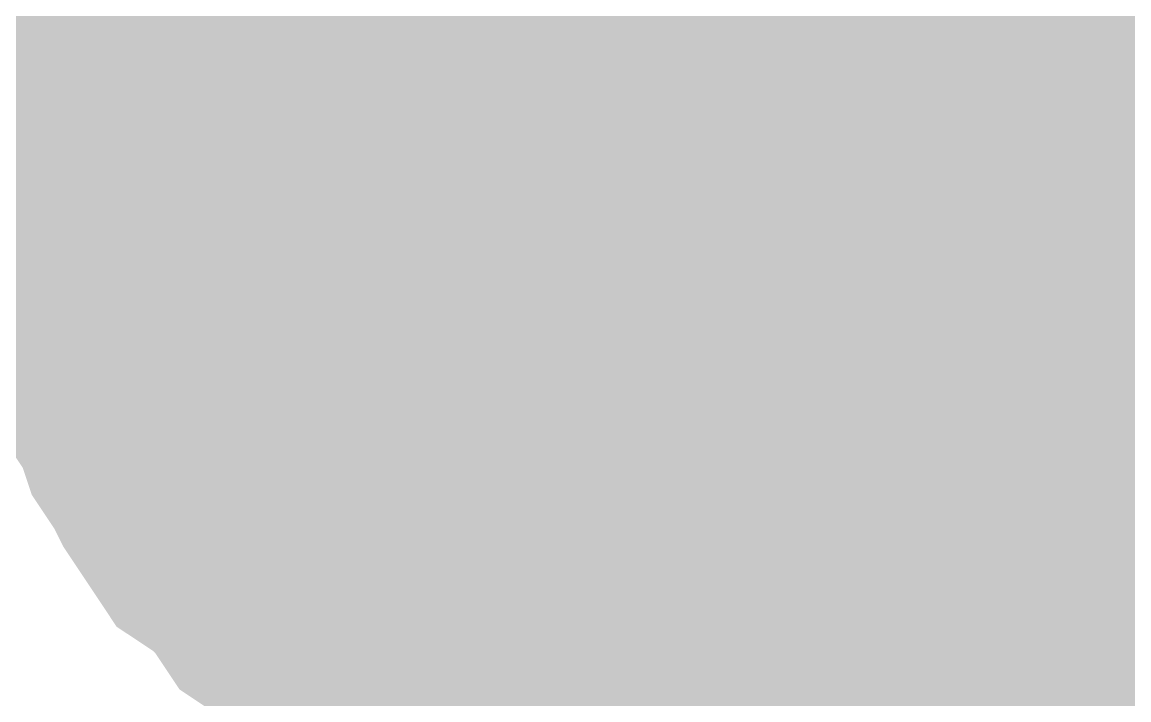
# Model space of a CAD drawing. Header units: inches. Extents: x 0 to 841, y 0 to 594.
# Drawn here: x 279.194 to 280.579, y 274.307 to 275.156 of the extents above; entities that cross this region are included whole.
import ezdxf

# ---------------------------------------------------------------- set-up
doc = ezdxf.new("R2010")
doc.units = ezdxf.units.IN
doc.layers.add('Sheet', color=255, linetype='Continuous')

msp = doc.modelspace()

# ---------------------------------------------------------------- linework, layer by layer
at = {"layer": 'Sheet'}
for points in [[(350.0049, 299.9983, 0.7493, 0.7493, 0), (312.5116, 299.9983, 0.7493, 0.7493, 0), (312.5116, 274.99, 0.7493, 0.7493, 0), (280.0152, 274.99, 0.7493, 0.7493, 0), (262.5093, 274.99, 0.7493, 0.7493, 0), (257.5125, 274.99, 0.7493, 0.7493, 0)], [(279.2516, 274.99, 0.2997, 0.2997, 0), (279.2516, 275.0349, 0.2997, 0.2997, 0), (279.2516, 275.0686, 0.2997, 0.2997, 0), (279.2628, 275.1023, 0.2997, 0.2997, 0), (279.2628, 275.1472, 0.2997, 0.2997, 0), (279.2741, 275.1809, 0.2997, 0.2997, 0), (279.2853, 275.2146, 0.2997, 0.2997, 0), (279.2965, 275.2595, 0.2997, 0.2997, 0), (279.3078, 275.2932, 0.2997, 0.2997, 0), (279.3302, 275.3269, 0.2997, 0.2997, 0)], [(279.2516, 274.99, 0.2997, 0.2997, 0), (279.2516, 275.0349, 0.2997, 0.2997, 0), (279.2516, 275.0686, 0.2997, 0.2997, 0), (279.2628, 275.1023, 0.2997, 0.2997, 0), (279.2628, 275.1472, 0.2997, 0.2997, 0), (279.2741, 275.1809, 0.2997, 0.2997, 0), (279.2853, 275.2146, 0.2997, 0.2997, 0), (279.2965, 275.2595, 0.2997, 0.2997, 0), (279.3078, 275.2932, 0.2997, 0.2997, 0), (279.3302, 275.3269, 0.2997, 0.2997, 0)], [(279.2516, 274.99, 0.2997, 0.2997, 0), (279.2516, 275.0349, 0.2997, 0.2997, 0), (279.2516, 275.0686, 0.2997, 0.2997, 0), (279.2628, 275.1023, 0.2997, 0.2997, 0), (279.2628, 275.1472, 0.2997, 0.2997, 0), (279.2741, 275.1809, 0.2997, 0.2997, 0), (279.2853, 275.2146, 0.2997, 0.2997, 0), (279.2965, 275.2595, 0.2997, 0.2997, 0), (279.3078, 275.2932, 0.2997, 0.2997, 0), (279.3302, 275.3269, 0.2997, 0.2997, 0)], [(280.7001, 275.3269, 0.2997, 0.2997, 0), (280.7226, 275.2932, 0.2997, 0.2997, 0), (280.7338, 275.2595, 0.2997, 0.2997, 0)], [(280.7001, 275.3269, 0.2997, 0.2997, 0), (280.7226, 275.2932, 0.2997, 0.2997, 0), (280.7338, 275.2595, 0.2997, 0.2997, 0)], [(280.7001, 275.3269, 0.2997, 0.2997, 0), (280.7226, 275.2932, 0.2997, 0.2997, 0), (280.7338, 275.2595, 0.2997, 0.2997, 0)], [(279.5099, 274.99, 0.2997, 0.2997, 0), (279.5099, 275.0125, 0.2997, 0.2997, 0), (279.5099, 275.0462, 0.2997, 0.2997, 0), (279.5211, 275.0686, 0.2997, 0.2997, 0), (279.5211, 275.0911, 0.2997, 0.2997, 0), (279.5211, 275.1135, 0.2997, 0.2997, 0), (279.5323, 275.1472, 0.2997, 0.2997, 0), (279.5436, 275.1697, 0.2997, 0.2997, 0), (279.5548, 275.1922, 0.2997, 0.2997, 0), (279.5548, 275.2146, 0.2997, 0.2997, 0), (279.566, 275.2371, 0.2997, 0.2997, 0), (279.5773, 275.2595, 0.2997, 0.2997, 0), (279.5997, 275.282, 0.2997, 0.2997, 0), (279.6109, 275.2932, 0.2997, 0.2997, 0), (279.6222, 275.3157, 0.2997, 0.2997, 0)], [(279.5099, 274.99, 0.2997, 0.2997, 0), (279.5099, 275.0125, 0.2997, 0.2997, 0), (279.5099, 275.0462, 0.2997, 0.2997, 0), (279.5211, 275.0686, 0.2997, 0.2997, 0), (279.5211, 275.0911, 0.2997, 0.2997, 0), (279.5211, 275.1135, 0.2997, 0.2997, 0), (279.5323, 275.1472, 0.2997, 0.2997, 0), (279.5436, 275.1697, 0.2997, 0.2997, 0), (279.5548, 275.1922, 0.2997, 0.2997, 0), (279.5548, 275.2146, 0.2997, 0.2997, 0), (279.566, 275.2371, 0.2997, 0.2997, 0), (279.5773, 275.2595, 0.2997, 0.2997, 0), (279.5997, 275.282, 0.2997, 0.2997, 0), (279.6109, 275.2932, 0.2997, 0.2997, 0), (279.6222, 275.3157, 0.2997, 0.2997, 0)], [(280.4082, 275.3157, 0.2997, 0.2997, 0), (280.4194, 275.2932, 0.2997, 0.2997, 0), (280.4307, 275.282, 0.2997, 0.2997, 0), (280.4531, 275.2595, 0.2997, 0.2997, 0), (280.4643, 275.2371, 0.2997, 0.2997, 0), (280.4756, 275.2146, 0.2997, 0.2997, 0), (280.4756, 275.1922, 0.2997, 0.2997, 0), (280.4868, 275.1697, 0.2997, 0.2997, 0), (280.498, 275.1472, 0.2997, 0.2997, 0), (280.5093, 275.1135, 0.2997, 0.2997, 0), (280.5093, 275.0911, 0.2997, 0.2997, 0), (280.5093, 275.0686, 0.2997, 0.2997, 0), (280.5205, 275.0462, 0.2997, 0.2997, 0), (280.5205, 275.0125, 0.2997, 0.2997, 0), (280.5205, 274.99, 0.2997, 0.2997, 0)], [(280.4082, 275.3157, 0.2997, 0.2997, 0), (280.4194, 275.2932, 0.2997, 0.2997, 0), (280.4307, 275.282, 0.2997, 0.2997, 0), (280.4531, 275.2595, 0.2997, 0.2997, 0), (280.4643, 275.2371, 0.2997, 0.2997, 0), (280.4756, 275.2146, 0.2997, 0.2997, 0), (280.4756, 275.1922, 0.2997, 0.2997, 0), (280.4868, 275.1697, 0.2997, 0.2997, 0), (280.498, 275.1472, 0.2997, 0.2997, 0), (280.5093, 275.1135, 0.2997, 0.2997, 0), (280.5093, 275.0911, 0.2997, 0.2997, 0), (280.5093, 275.0686, 0.2997, 0.2997, 0), (280.5205, 275.0462, 0.2997, 0.2997, 0), (280.5205, 275.0125, 0.2997, 0.2997, 0), (280.5205, 274.99, 0.2997, 0.2997, 0)], [(280.0152, 269.4988, 0.7493, 0.7493, 0), (280.0152, 274.99, 0.7493, 0.7493, 0)], [(279.2516, 274.99, 0.0991, 0.0991, 0), (279.2516, 275.0349, 0.0991, 0.0991, 0), (279.2516, 275.0686, 0.0991, 0.0991, 0), (279.2628, 275.1023, 0.0991, 0.0991, 0), (279.2628, 275.1472, 0.0991, 0.0991, 0), (279.2741, 275.1809, 0.0991, 0.0991, 0), (279.2853, 275.2146, 0.0991, 0.0991, 0)], [(279.2516, 274.99, 0.0991, 0.0991, 0), (279.2516, 275.0349, 0.0991, 0.0991, 0), (279.2516, 275.0686, 0.0991, 0.0991, 0), (279.2628, 275.1023, 0.0991, 0.0991, 0), (279.2628, 275.1472, 0.0991, 0.0991, 0), (279.2741, 275.1809, 0.0991, 0.0991, 0), (279.2853, 275.2146, 0.0991, 0.0991, 0)], [(279.2516, 274.99, 0.0991, 0.0991, 0), (279.2516, 275.0349, 0.0991, 0.0991, 0), (279.2516, 275.0686, 0.0991, 0.0991, 0), (279.2628, 275.1023, 0.0991, 0.0991, 0), (279.2628, 275.1472, 0.0991, 0.0991, 0), (279.2741, 275.1809, 0.0991, 0.0991, 0), (279.2853, 275.2146, 0.0991, 0.0991, 0)], [(279.5099, 274.99, 0.0991, 0.0991, 0), (279.5099, 275.0125, 0.0991, 0.0991, 0), (279.5099, 275.0462, 0.0991, 0.0991, 0), (279.5211, 275.0686, 0.0991, 0.0991, 0), (279.5211, 275.0911, 0.0991, 0.0991, 0), (279.5211, 275.1135, 0.0991, 0.0991, 0), (279.5323, 275.1472, 0.0991, 0.0991, 0), (279.5436, 275.1697, 0.0991, 0.0991, 0), (279.5548, 275.1922, 0.0991, 0.0991, 0), (279.5548, 275.2146, 0.0991, 0.0991, 0)], [(279.5099, 274.99, 0.0991, 0.0991, 0), (279.5099, 275.0125, 0.0991, 0.0991, 0), (279.5099, 275.0462, 0.0991, 0.0991, 0), (279.5211, 275.0686, 0.0991, 0.0991, 0), (279.5211, 275.0911, 0.0991, 0.0991, 0), (279.5211, 275.1135, 0.0991, 0.0991, 0), (279.5323, 275.1472, 0.0991, 0.0991, 0), (279.5436, 275.1697, 0.0991, 0.0991, 0), (279.5548, 275.1922, 0.0991, 0.0991, 0), (279.5548, 275.2146, 0.0991, 0.0991, 0)], [(280.4756, 275.2146, 0.0991, 0.0991, 0), (280.4756, 275.1922, 0.0991, 0.0991, 0), (280.4868, 275.1697, 0.0991, 0.0991, 0), (280.498, 275.1472, 0.0991, 0.0991, 0), (280.5093, 275.1135, 0.0991, 0.0991, 0), (280.5093, 275.0911, 0.0991, 0.0991, 0), (280.5093, 275.0686, 0.0991, 0.0991, 0), (280.5205, 275.0462, 0.0991, 0.0991, 0), (280.5205, 275.0125, 0.0991, 0.0991, 0), (280.5205, 274.99, 0.0991, 0.0991, 0)], [(280.4756, 275.2146, 0.0991, 0.0991, 0), (280.4756, 275.1922, 0.0991, 0.0991, 0), (280.4868, 275.1697, 0.0991, 0.0991, 0), (280.498, 275.1472, 0.0991, 0.0991, 0), (280.5093, 275.1135, 0.0991, 0.0991, 0), (280.5093, 275.0911, 0.0991, 0.0991, 0), (280.5093, 275.0686, 0.0991, 0.0991, 0), (280.5205, 275.0462, 0.0991, 0.0991, 0), (280.5205, 275.0125, 0.0991, 0.0991, 0), (280.5205, 274.99, 0.0991, 0.0991, 0)], [(280.0152, 274.2376, 0.2997, 0.2997, 0), (279.9703, 274.2376, 0.2997, 0.2997, 0), (279.9366, 274.2376, 0.2997, 0.2997, 0), (279.9029, 274.2489, 0.2997, 0.2997, 0), (279.858, 274.2489, 0.2997, 0.2997, 0), (279.8243, 274.2601, 0.2997, 0.2997, 0), (279.7906, 274.2713, 0.2997, 0.2997, 0), (279.7457, 274.2826, 0.2997, 0.2997, 0), (279.712, 274.2938, 0.2997, 0.2997, 0), (279.6783, 274.3162, 0.2997, 0.2997, 0), (279.6446, 274.3275, 0.2997, 0.2997, 0), (279.6222, 274.3499, 0.2997, 0.2997, 0), (279.5885, 274.3612, 0.2997, 0.2997, 0), (279.5548, 274.3836, 0.2997, 0.2997, 0), (279.5323, 274.4061, 0.2997, 0.2997, 0), (279.4987, 274.4285, 0.2997, 0.2997, 0), (279.4762, 274.4622, 0.2997, 0.2997, 0), (279.4537, 274.4847, 0.2997, 0.2997, 0), (279.42, 274.5071, 0.2997, 0.2997, 0), (279.3976, 274.5408, 0.2997, 0.2997, 0), (279.3751, 274.5745, 0.2997, 0.2997, 0), (279.3639, 274.597, 0.2997, 0.2997, 0), (279.3414, 274.6307, 0.2997, 0.2997, 0), (279.3302, 274.6644, 0.2997, 0.2997, 0), (279.3078, 274.698, 0.2997, 0.2997, 0), (279.2965, 274.7317, 0.2997, 0.2997, 0), (279.2853, 274.7654, 0.2997, 0.2997, 0), (279.2741, 274.7991, 0.2997, 0.2997, 0), (279.2628, 274.8328, 0.2997, 0.2997, 0), (279.2628, 274.8777, 0.2997, 0.2997, 0), (279.2516, 274.9114, 0.2997, 0.2997, 0), (279.2516, 274.9563, 0.2997, 0.2997, 0), (279.2516, 274.99, 0.2997, 0.2997, 0)], [(279.2516, 274.99, 0.2997, 0.2997, 0), (279.2516, 274.99, 0.2997, 0.2997, 0)], [(280.0152, 274.2376, 0.2997, 0.2997, 0), (279.9703, 274.2376, 0.2997, 0.2997, 0), (279.9366, 274.2376, 0.2997, 0.2997, 0), (279.9029, 274.2489, 0.2997, 0.2997, 0), (279.858, 274.2489, 0.2997, 0.2997, 0), (279.8243, 274.2601, 0.2997, 0.2997, 0), (279.7906, 274.2713, 0.2997, 0.2997, 0), (279.7457, 274.2826, 0.2997, 0.2997, 0), (279.712, 274.2938, 0.2997, 0.2997, 0), (279.6783, 274.3162, 0.2997, 0.2997, 0), (279.6446, 274.3275, 0.2997, 0.2997, 0), (279.6222, 274.3499, 0.2997, 0.2997, 0), (279.5885, 274.3612, 0.2997, 0.2997, 0), (279.5548, 274.3836, 0.2997, 0.2997, 0), (279.5323, 274.4061, 0.2997, 0.2997, 0), (279.4987, 274.4285, 0.2997, 0.2997, 0), (279.4762, 274.4622, 0.2997, 0.2997, 0), (279.4537, 274.4847, 0.2997, 0.2997, 0), (279.42, 274.5071, 0.2997, 0.2997, 0), (279.3976, 274.5408, 0.2997, 0.2997, 0), (279.3751, 274.5745, 0.2997, 0.2997, 0), (279.3639, 274.597, 0.2997, 0.2997, 0), (279.3414, 274.6307, 0.2997, 0.2997, 0), (279.3302, 274.6644, 0.2997, 0.2997, 0), (279.3078, 274.698, 0.2997, 0.2997, 0), (279.2965, 274.7317, 0.2997, 0.2997, 0), (279.2853, 274.7654, 0.2997, 0.2997, 0), (279.2741, 274.7991, 0.2997, 0.2997, 0), (279.2628, 274.8328, 0.2997, 0.2997, 0), (279.2628, 274.8777, 0.2997, 0.2997, 0), (279.2516, 274.9114, 0.2997, 0.2997, 0), (279.2516, 274.9563, 0.2997, 0.2997, 0), (279.2516, 274.99, 0.2997, 0.2997, 0)], [(279.2516, 274.99, 0.2997, 0.2997, 0), (279.2516, 274.99, 0.2997, 0.2997, 0)], [(280.0152, 274.2376, 0.2997, 0.2997, 0), (279.9703, 274.2376, 0.2997, 0.2997, 0), (279.9366, 274.2376, 0.2997, 0.2997, 0), (279.9029, 274.2489, 0.2997, 0.2997, 0), (279.858, 274.2489, 0.2997, 0.2997, 0), (279.8243, 274.2601, 0.2997, 0.2997, 0), (279.7906, 274.2713, 0.2997, 0.2997, 0), (279.7457, 274.2826, 0.2997, 0.2997, 0), (279.712, 274.2938, 0.2997, 0.2997, 0), (279.6783, 274.3162, 0.2997, 0.2997, 0), (279.6446, 274.3275, 0.2997, 0.2997, 0), (279.6222, 274.3499, 0.2997, 0.2997, 0), (279.5885, 274.3612, 0.2997, 0.2997, 0), (279.5548, 274.3836, 0.2997, 0.2997, 0), (279.5323, 274.4061, 0.2997, 0.2997, 0), (279.4987, 274.4285, 0.2997, 0.2997, 0), (279.4762, 274.4622, 0.2997, 0.2997, 0), (279.4537, 274.4847, 0.2997, 0.2997, 0), (279.42, 274.5071, 0.2997, 0.2997, 0), (279.3976, 274.5408, 0.2997, 0.2997, 0), (279.3751, 274.5745, 0.2997, 0.2997, 0), (279.3639, 274.597, 0.2997, 0.2997, 0), (279.3414, 274.6307, 0.2997, 0.2997, 0), (279.3302, 274.6644, 0.2997, 0.2997, 0), (279.3078, 274.698, 0.2997, 0.2997, 0), (279.2965, 274.7317, 0.2997, 0.2997, 0), (279.2853, 274.7654, 0.2997, 0.2997, 0), (279.2741, 274.7991, 0.2997, 0.2997, 0), (279.2628, 274.8328, 0.2997, 0.2997, 0), (279.2628, 274.8777, 0.2997, 0.2997, 0), (279.2516, 274.9114, 0.2997, 0.2997, 0), (279.2516, 274.9563, 0.2997, 0.2997, 0), (279.2516, 274.99, 0.2997, 0.2997, 0)], [(279.2516, 274.99, 0.2997, 0.2997, 0), (279.2516, 274.99, 0.2997, 0.2997, 0)], [(280.0152, 274.4847, 0.2997, 0.2997, 0), (279.9927, 274.4847, 0.2997, 0.2997, 0), (279.959, 274.4847, 0.2997, 0.2997, 0), (279.9366, 274.4959, 0.2997, 0.2997, 0), (279.9141, 274.4959, 0.2997, 0.2997, 0), (279.8917, 274.4959, 0.2997, 0.2997, 0), (279.8692, 274.5071, 0.2997, 0.2997, 0), (279.8355, 274.5184, 0.2997, 0.2997, 0), (279.8131, 274.5296, 0.2997, 0.2997, 0), (279.7906, 274.5296, 0.2997, 0.2997, 0), (279.7681, 274.5408, 0.2997, 0.2997, 0), (279.7569, 274.5521, 0.2997, 0.2997, 0), (279.7345, 274.5745, 0.2997, 0.2997, 0), (279.712, 274.5858, 0.2997, 0.2997, 0), (279.6895, 274.597, 0.2997, 0.2997, 0), (279.6783, 274.6194, 0.2997, 0.2997, 0), (279.6559, 274.6307, 0.2997, 0.2997, 0), (279.6446, 274.6531, 0.2997, 0.2997, 0), (279.6222, 274.6644, 0.2997, 0.2997, 0), (279.6109, 274.6868, 0.2997, 0.2997, 0), (279.5997, 274.7093, 0.2997, 0.2997, 0), (279.5773, 274.7317, 0.2997, 0.2997, 0), (279.566, 274.743, 0.2997, 0.2997, 0), (279.5548, 274.7654, 0.2997, 0.2997, 0), (279.5548, 274.7879, 0.2997, 0.2997, 0), (279.5436, 274.8103, 0.2997, 0.2997, 0), (279.5323, 274.844, 0.2997, 0.2997, 0), (279.5211, 274.8665, 0.2997, 0.2997, 0), (279.5211, 274.889, 0.2997, 0.2997, 0), (279.5211, 274.9114, 0.2997, 0.2997, 0), (279.5099, 274.9339, 0.2997, 0.2997, 0), (279.5099, 274.9676, 0.2997, 0.2997, 0), (279.5099, 274.99, 0.2997, 0.2997, 0)], [(279.5099, 274.99, 0.2997, 0.2997, 0), (279.5099, 274.99, 0.2997, 0.2997, 0)], [(280.0152, 274.4847, 0.2997, 0.2997, 0), (279.9927, 274.4847, 0.2997, 0.2997, 0), (279.959, 274.4847, 0.2997, 0.2997, 0), (279.9366, 274.4959, 0.2997, 0.2997, 0), (279.9141, 274.4959, 0.2997, 0.2997, 0), (279.8917, 274.4959, 0.2997, 0.2997, 0), (279.8692, 274.5071, 0.2997, 0.2997, 0), (279.8355, 274.5184, 0.2997, 0.2997, 0), (279.8131, 274.5296, 0.2997, 0.2997, 0), (279.7906, 274.5296, 0.2997, 0.2997, 0), (279.7681, 274.5408, 0.2997, 0.2997, 0), (279.7569, 274.5521, 0.2997, 0.2997, 0), (279.7345, 274.5745, 0.2997, 0.2997, 0), (279.712, 274.5858, 0.2997, 0.2997, 0), (279.6895, 274.597, 0.2997, 0.2997, 0), (279.6783, 274.6194, 0.2997, 0.2997, 0), (279.6559, 274.6307, 0.2997, 0.2997, 0), (279.6446, 274.6531, 0.2997, 0.2997, 0), (279.6222, 274.6644, 0.2997, 0.2997, 0), (279.6109, 274.6868, 0.2997, 0.2997, 0), (279.5997, 274.7093, 0.2997, 0.2997, 0), (279.5773, 274.7317, 0.2997, 0.2997, 0), (279.566, 274.743, 0.2997, 0.2997, 0), (279.5548, 274.7654, 0.2997, 0.2997, 0), (279.5548, 274.7879, 0.2997, 0.2997, 0), (279.5436, 274.8103, 0.2997, 0.2997, 0), (279.5323, 274.844, 0.2997, 0.2997, 0), (279.5211, 274.8665, 0.2997, 0.2997, 0), (279.5211, 274.889, 0.2997, 0.2997, 0), (279.5211, 274.9114, 0.2997, 0.2997, 0), (279.5099, 274.9339, 0.2997, 0.2997, 0), (279.5099, 274.9676, 0.2997, 0.2997, 0), (279.5099, 274.99, 0.2997, 0.2997, 0)], [(279.5099, 274.99, 0.2997, 0.2997, 0), (279.5099, 274.99, 0.2997, 0.2997, 0)], [(280.0152, 269.9929, 0.2997, 0.2997, 0), (280.0152, 274.99, 0.2997, 0.2997, 0)], [(280.5205, 274.99, 0.2997, 0.2997, 0), (280.5205, 274.9676, 0.2997, 0.2997, 0), (280.5205, 274.9339, 0.2997, 0.2997, 0), (280.5093, 274.9114, 0.2997, 0.2997, 0), (280.5093, 274.889, 0.2997, 0.2997, 0), (280.5093, 274.8665, 0.2997, 0.2997, 0), (280.498, 274.844, 0.2997, 0.2997, 0), (280.4868, 274.8103, 0.2997, 0.2997, 0), (280.4756, 274.7879, 0.2997, 0.2997, 0), (280.4756, 274.7654, 0.2997, 0.2997, 0), (280.4643, 274.743, 0.2997, 0.2997, 0), (280.4531, 274.7317, 0.2997, 0.2997, 0), (280.4307, 274.7093, 0.2997, 0.2997, 0), (280.4194, 274.6868, 0.2997, 0.2997, 0), (280.4082, 274.6644, 0.2997, 0.2997, 0), (280.3857, 274.6531, 0.2997, 0.2997, 0), (280.3745, 274.6307, 0.2997, 0.2997, 0), (280.352, 274.6194, 0.2997, 0.2997, 0), (280.3408, 274.597, 0.2997, 0.2997, 0), (280.3184, 274.5858, 0.2997, 0.2997, 0), (280.2959, 274.5745, 0.2997, 0.2997, 0), (280.2734, 274.5521, 0.2997, 0.2997, 0), (280.2622, 274.5408, 0.2997, 0.2997, 0), (280.2398, 274.5296, 0.2997, 0.2997, 0), (280.2173, 274.5296, 0.2997, 0.2997, 0), (280.1948, 274.5184, 0.2997, 0.2997, 0), (280.1612, 274.5071, 0.2997, 0.2997, 0), (280.1387, 274.4959, 0.2997, 0.2997, 0), (280.1162, 274.4959, 0.2997, 0.2997, 0), (280.0938, 274.4959, 0.2997, 0.2997, 0), (280.0713, 274.4847, 0.2997, 0.2997, 0), (280.0376, 274.4847, 0.2997, 0.2997, 0), (280.0152, 274.4847, 0.2997, 0.2997, 0)], [(280.5205, 274.99, 0.2997, 0.2997, 0), (280.5205, 274.9676, 0.2997, 0.2997, 0), (280.5205, 274.9339, 0.2997, 0.2997, 0), (280.5093, 274.9114, 0.2997, 0.2997, 0), (280.5093, 274.889, 0.2997, 0.2997, 0), (280.5093, 274.8665, 0.2997, 0.2997, 0), (280.498, 274.844, 0.2997, 0.2997, 0), (280.4868, 274.8103, 0.2997, 0.2997, 0), (280.4756, 274.7879, 0.2997, 0.2997, 0), (280.4756, 274.7654, 0.2997, 0.2997, 0), (280.4643, 274.743, 0.2997, 0.2997, 0), (280.4531, 274.7317, 0.2997, 0.2997, 0), (280.4307, 274.7093, 0.2997, 0.2997, 0), (280.4194, 274.6868, 0.2997, 0.2997, 0), (280.4082, 274.6644, 0.2997, 0.2997, 0), (280.3857, 274.6531, 0.2997, 0.2997, 0), (280.3745, 274.6307, 0.2997, 0.2997, 0), (280.352, 274.6194, 0.2997, 0.2997, 0), (280.3408, 274.597, 0.2997, 0.2997, 0), (280.3184, 274.5858, 0.2997, 0.2997, 0), (280.2959, 274.5745, 0.2997, 0.2997, 0), (280.2734, 274.5521, 0.2997, 0.2997, 0), (280.2622, 274.5408, 0.2997, 0.2997, 0), (280.2398, 274.5296, 0.2997, 0.2997, 0), (280.2173, 274.5296, 0.2997, 0.2997, 0), (280.1948, 274.5184, 0.2997, 0.2997, 0), (280.1612, 274.5071, 0.2997, 0.2997, 0), (280.1387, 274.4959, 0.2997, 0.2997, 0), (280.1162, 274.4959, 0.2997, 0.2997, 0), (280.0938, 274.4959, 0.2997, 0.2997, 0), (280.0713, 274.4847, 0.2997, 0.2997, 0), (280.0376, 274.4847, 0.2997, 0.2997, 0), (280.0152, 274.4847, 0.2997, 0.2997, 0)], [(280.5205, 274.99, 0.2997, 0.2997, 0), (280.5205, 274.99, 0.2997, 0.2997, 0), (280.5205, 274.99, 0.2997, 0.2997, 0), (280.5205, 274.99, 0.2997, 0.2997, 0), (280.5205, 274.99, 0.2997, 0.2997, 0), (280.5205, 274.99, 0.2997, 0.2997, 0), (280.5205, 274.99, 0.2997, 0.2997, 0), (280.5205, 274.99, 0.2997, 0.2997, 0), (280.5205, 274.99, 0.2997, 0.2997, 0), (280.5205, 274.99, 0.2997, 0.2997, 0), (280.5205, 274.99, 0.2997, 0.2997, 0), (280.5205, 274.99, 0.2997, 0.2997, 0), (280.5205, 274.99, 0.2997, 0.2997, 0), (280.5205, 274.99, 0.2997, 0.2997, 0), (280.5205, 274.99, 0.2997, 0.2997, 0), (280.5205, 274.99, 0.2997, 0.2997, 0), (280.5205, 274.99, 0.2997, 0.2997, 0), (280.5205, 274.99, 0.2997, 0.2997, 0), (280.5205, 274.99, 0.2997, 0.2997, 0), (280.5205, 274.99, 0.2997, 0.2997, 0), (280.5205, 274.99, 0.2997, 0.2997, 0), (280.5205, 274.99, 0.2997, 0.2997, 0), (280.5205, 274.99, 0.2997, 0.2997, 0), (280.5205, 274.99, 0.2997, 0.2997, 0), (280.5205, 274.99, 0.2997, 0.2997, 0), (280.5205, 274.99, 0.2997, 0.2997, 0), (280.5205, 274.99, 0.2997, 0.2997, 0), (280.5205, 274.99, 0.2997, 0.2997, 0), (280.5205, 274.99, 0.2997, 0.2997, 0), (280.5205, 274.99, 0.2997, 0.2997, 0), (280.5205, 274.99, 0.2997, 0.2997, 0), (280.5205, 274.99, 0.2997, 0.2997, 0), (280.5205, 274.99, 0.2997, 0.2997, 0)], [(280.5205, 274.99, 0.2997, 0.2997, 0), (280.5205, 274.99, 0.2997, 0.2997, 0)], [(280.5205, 274.99, 0.2997, 0.2997, 0), (280.5205, 274.99, 0.2997, 0.2997, 0), (280.5205, 274.99, 0.2997, 0.2997, 0), (280.5205, 274.99, 0.2997, 0.2997, 0), (280.5205, 274.99, 0.2997, 0.2997, 0), (280.5205, 274.99, 0.2997, 0.2997, 0), (280.5205, 274.99, 0.2997, 0.2997, 0), (280.5205, 274.99, 0.2997, 0.2997, 0), (280.5205, 274.99, 0.2997, 0.2997, 0), (280.5205, 274.99, 0.2997, 0.2997, 0), (280.5205, 274.99, 0.2997, 0.2997, 0), (280.5205, 274.99, 0.2997, 0.2997, 0), (280.5205, 274.99, 0.2997, 0.2997, 0), (280.5205, 274.99, 0.2997, 0.2997, 0), (280.5205, 274.99, 0.2997, 0.2997, 0), (280.5205, 274.99, 0.2997, 0.2997, 0), (280.5205, 274.99, 0.2997, 0.2997, 0), (280.5205, 274.99, 0.2997, 0.2997, 0), (280.5205, 274.99, 0.2997, 0.2997, 0), (280.5205, 274.99, 0.2997, 0.2997, 0), (280.5205, 274.99, 0.2997, 0.2997, 0), (280.5205, 274.99, 0.2997, 0.2997, 0), (280.5205, 274.99, 0.2997, 0.2997, 0), (280.5205, 274.99, 0.2997, 0.2997, 0), (280.5205, 274.99, 0.2997, 0.2997, 0), (280.5205, 274.99, 0.2997, 0.2997, 0), (280.5205, 274.99, 0.2997, 0.2997, 0), (280.5205, 274.99, 0.2997, 0.2997, 0), (280.5205, 274.99, 0.2997, 0.2997, 0), (280.5205, 274.99, 0.2997, 0.2997, 0), (280.5205, 274.99, 0.2997, 0.2997, 0), (280.5205, 274.99, 0.2997, 0.2997, 0), (280.5205, 274.99, 0.2997, 0.2997, 0)], [(280.5205, 274.99, 0.2997, 0.2997, 0), (280.5205, 274.99, 0.2997, 0.2997, 0)], [(279.858, 274.2489, 0.0991, 0.0991, 0), (279.8243, 274.2601, 0.0991, 0.0991, 0), (279.7906, 274.2713, 0.0991, 0.0991, 0), (279.7457, 274.2826, 0.0991, 0.0991, 0), (279.712, 274.2938, 0.0991, 0.0991, 0), (279.6783, 274.3162, 0.0991, 0.0991, 0), (279.6446, 274.3275, 0.0991, 0.0991, 0), (279.6222, 274.3499, 0.0991, 0.0991, 0), (279.5885, 274.3612, 0.0991, 0.0991, 0), (279.5548, 274.3836, 0.0991, 0.0991, 0), (279.5323, 274.4061, 0.0991, 0.0991, 0), (279.4987, 274.4285, 0.0991, 0.0991, 0), (279.4762, 274.4622, 0.0991, 0.0991, 0), (279.4537, 274.4847, 0.0991, 0.0991, 0), (279.42, 274.5071, 0.0991, 0.0991, 0), (279.3976, 274.5408, 0.0991, 0.0991, 0), (279.3751, 274.5745, 0.0991, 0.0991, 0), (279.3639, 274.597, 0.0991, 0.0991, 0), (279.3414, 274.6307, 0.0991, 0.0991, 0), (279.3302, 274.6644, 0.0991, 0.0991, 0), (279.3078, 274.698, 0.0991, 0.0991, 0), (279.2965, 274.7317, 0.0991, 0.0991, 0), (279.2853, 274.7654, 0.0991, 0.0991, 0), (279.2741, 274.7991, 0.0991, 0.0991, 0), (279.2628, 274.8328, 0.0991, 0.0991, 0), (279.2628, 274.8777, 0.0991, 0.0991, 0), (279.2516, 274.9114, 0.0991, 0.0991, 0), (279.2516, 274.9563, 0.0991, 0.0991, 0), (279.2516, 274.99, 0.0991, 0.0991, 0)], [(279.2516, 274.99, 0.0991, 0.0991, 0), (279.2516, 274.99, 0.0991, 0.0991, 0)], [(279.858, 274.2489, 0.0991, 0.0991, 0), (279.8243, 274.2601, 0.0991, 0.0991, 0), (279.7906, 274.2713, 0.0991, 0.0991, 0), (279.7457, 274.2826, 0.0991, 0.0991, 0), (279.712, 274.2938, 0.0991, 0.0991, 0), (279.6783, 274.3162, 0.0991, 0.0991, 0), (279.6446, 274.3275, 0.0991, 0.0991, 0), (279.6222, 274.3499, 0.0991, 0.0991, 0), (279.5885, 274.3612, 0.0991, 0.0991, 0), (279.5548, 274.3836, 0.0991, 0.0991, 0), (279.5323, 274.4061, 0.0991, 0.0991, 0), (279.4987, 274.4285, 0.0991, 0.0991, 0), (279.4762, 274.4622, 0.0991, 0.0991, 0), (279.4537, 274.4847, 0.0991, 0.0991, 0), (279.42, 274.5071, 0.0991, 0.0991, 0), (279.3976, 274.5408, 0.0991, 0.0991, 0), (279.3751, 274.5745, 0.0991, 0.0991, 0), (279.3639, 274.597, 0.0991, 0.0991, 0), (279.3414, 274.6307, 0.0991, 0.0991, 0), (279.3302, 274.6644, 0.0991, 0.0991, 0), (279.3078, 274.698, 0.0991, 0.0991, 0), (279.2965, 274.7317, 0.0991, 0.0991, 0), (279.2853, 274.7654, 0.0991, 0.0991, 0), (279.2741, 274.7991, 0.0991, 0.0991, 0), (279.2628, 274.8328, 0.0991, 0.0991, 0), (279.2628, 274.8777, 0.0991, 0.0991, 0), (279.2516, 274.9114, 0.0991, 0.0991, 0), (279.2516, 274.9563, 0.0991, 0.0991, 0), (279.2516, 274.99, 0.0991, 0.0991, 0)], [(279.2516, 274.99, 0.0991, 0.0991, 0), (279.2516, 274.99, 0.0991, 0.0991, 0)], [(279.858, 274.2489, 0.0991, 0.0991, 0), (279.8243, 274.2601, 0.0991, 0.0991, 0), (279.7906, 274.2713, 0.0991, 0.0991, 0), (279.7457, 274.2826, 0.0991, 0.0991, 0), (279.712, 274.2938, 0.0991, 0.0991, 0), (279.6783, 274.3162, 0.0991, 0.0991, 0), (279.6446, 274.3275, 0.0991, 0.0991, 0), (279.6222, 274.3499, 0.0991, 0.0991, 0), (279.5885, 274.3612, 0.0991, 0.0991, 0), (279.5548, 274.3836, 0.0991, 0.0991, 0), (279.5323, 274.4061, 0.0991, 0.0991, 0), (279.4987, 274.4285, 0.0991, 0.0991, 0), (279.4762, 274.4622, 0.0991, 0.0991, 0), (279.4537, 274.4847, 0.0991, 0.0991, 0), (279.42, 274.5071, 0.0991, 0.0991, 0), (279.3976, 274.5408, 0.0991, 0.0991, 0), (279.3751, 274.5745, 0.0991, 0.0991, 0), (279.3639, 274.597, 0.0991, 0.0991, 0), (279.3414, 274.6307, 0.0991, 0.0991, 0), (279.3302, 274.6644, 0.0991, 0.0991, 0), (279.3078, 274.698, 0.0991, 0.0991, 0), (279.2965, 274.7317, 0.0991, 0.0991, 0), (279.2853, 274.7654, 0.0991, 0.0991, 0), (279.2741, 274.7991, 0.0991, 0.0991, 0), (279.2628, 274.8328, 0.0991, 0.0991, 0), (279.2628, 274.8777, 0.0991, 0.0991, 0), (279.2516, 274.9114, 0.0991, 0.0991, 0), (279.2516, 274.9563, 0.0991, 0.0991, 0), (279.2516, 274.99, 0.0991, 0.0991, 0)], [(279.2516, 274.99, 0.0991, 0.0991, 0), (279.2516, 274.99, 0.0991, 0.0991, 0)], [(280.0152, 274.4847, 0.0991, 0.0991, 0), (279.9927, 274.4847, 0.0991, 0.0991, 0), (279.959, 274.4847, 0.0991, 0.0991, 0), (279.9366, 274.4959, 0.0991, 0.0991, 0), (279.9141, 274.4959, 0.0991, 0.0991, 0), (279.8917, 274.4959, 0.0991, 0.0991, 0), (279.8692, 274.5071, 0.0991, 0.0991, 0), (279.8355, 274.5184, 0.0991, 0.0991, 0), (279.8131, 274.5296, 0.0991, 0.0991, 0), (279.7906, 274.5296, 0.0991, 0.0991, 0), (279.7681, 274.5408, 0.0991, 0.0991, 0), (279.7569, 274.5521, 0.0991, 0.0991, 0), (279.7345, 274.5745, 0.0991, 0.0991, 0), (279.712, 274.5858, 0.0991, 0.0991, 0), (279.6895, 274.597, 0.0991, 0.0991, 0), (279.6783, 274.6194, 0.0991, 0.0991, 0), (279.6559, 274.6307, 0.0991, 0.0991, 0), (279.6446, 274.6531, 0.0991, 0.0991, 0), (279.6222, 274.6644, 0.0991, 0.0991, 0), (279.6109, 274.6868, 0.0991, 0.0991, 0), (279.5997, 274.7093, 0.0991, 0.0991, 0), (279.5773, 274.7317, 0.0991, 0.0991, 0), (279.566, 274.743, 0.0991, 0.0991, 0), (279.5548, 274.7654, 0.0991, 0.0991, 0), (279.5548, 274.7879, 0.0991, 0.0991, 0), (279.5436, 274.8103, 0.0991, 0.0991, 0), (279.5323, 274.844, 0.0991, 0.0991, 0), (279.5211, 274.8665, 0.0991, 0.0991, 0), (279.5211, 274.889, 0.0991, 0.0991, 0), (279.5211, 274.9114, 0.0991, 0.0991, 0), (279.5099, 274.9339, 0.0991, 0.0991, 0), (279.5099, 274.9676, 0.0991, 0.0991, 0), (279.5099, 274.99, 0.0991, 0.0991, 0)], [(279.5099, 274.99, 0.0991, 0.0991, 0), (279.5099, 274.99, 0.0991, 0.0991, 0)], [(280.0152, 274.4847, 0.0991, 0.0991, 0), (279.9927, 274.4847, 0.0991, 0.0991, 0), (279.959, 274.4847, 0.0991, 0.0991, 0), (279.9366, 274.4959, 0.0991, 0.0991, 0), (279.9141, 274.4959, 0.0991, 0.0991, 0), (279.8917, 274.4959, 0.0991, 0.0991, 0), (279.8692, 274.5071, 0.0991, 0.0991, 0), (279.8355, 274.5184, 0.0991, 0.0991, 0), (279.8131, 274.5296, 0.0991, 0.0991, 0), (279.7906, 274.5296, 0.0991, 0.0991, 0), (279.7681, 274.5408, 0.0991, 0.0991, 0), (279.7569, 274.5521, 0.0991, 0.0991, 0), (279.7345, 274.5745, 0.0991, 0.0991, 0), (279.712, 274.5858, 0.0991, 0.0991, 0), (279.6895, 274.597, 0.0991, 0.0991, 0), (279.6783, 274.6194, 0.0991, 0.0991, 0), (279.6559, 274.6307, 0.0991, 0.0991, 0), (279.6446, 274.6531, 0.0991, 0.0991, 0), (279.6222, 274.6644, 0.0991, 0.0991, 0), (279.6109, 274.6868, 0.0991, 0.0991, 0), (279.5997, 274.7093, 0.0991, 0.0991, 0), (279.5773, 274.7317, 0.0991, 0.0991, 0), (279.566, 274.743, 0.0991, 0.0991, 0), (279.5548, 274.7654, 0.0991, 0.0991, 0), (279.5548, 274.7879, 0.0991, 0.0991, 0), (279.5436, 274.8103, 0.0991, 0.0991, 0), (279.5323, 274.844, 0.0991, 0.0991, 0), (279.5211, 274.8665, 0.0991, 0.0991, 0), (279.5211, 274.889, 0.0991, 0.0991, 0), (279.5211, 274.9114, 0.0991, 0.0991, 0), (279.5099, 274.9339, 0.0991, 0.0991, 0), (279.5099, 274.9676, 0.0991, 0.0991, 0), (279.5099, 274.99, 0.0991, 0.0991, 0)], [(279.5099, 274.99, 0.0991, 0.0991, 0), (279.5099, 274.99, 0.0991, 0.0991, 0)], [(280.5205, 274.99, 0.0991, 0.0991, 0), (280.5205, 274.9676, 0.0991, 0.0991, 0), (280.5205, 274.9339, 0.0991, 0.0991, 0), (280.5093, 274.9114, 0.0991, 0.0991, 0), (280.5093, 274.889, 0.0991, 0.0991, 0), (280.5093, 274.8665, 0.0991, 0.0991, 0), (280.498, 274.844, 0.0991, 0.0991, 0), (280.4868, 274.8103, 0.0991, 0.0991, 0), (280.4756, 274.7879, 0.0991, 0.0991, 0), (280.4756, 274.7654, 0.0991, 0.0991, 0), (280.4643, 274.743, 0.0991, 0.0991, 0), (280.4531, 274.7317, 0.0991, 0.0991, 0), (280.4307, 274.7093, 0.0991, 0.0991, 0), (280.4194, 274.6868, 0.0991, 0.0991, 0), (280.4082, 274.6644, 0.0991, 0.0991, 0), (280.3857, 274.6531, 0.0991, 0.0991, 0), (280.3745, 274.6307, 0.0991, 0.0991, 0), (280.352, 274.6194, 0.0991, 0.0991, 0), (280.3408, 274.597, 0.0991, 0.0991, 0), (280.3184, 274.5858, 0.0991, 0.0991, 0), (280.2959, 274.5745, 0.0991, 0.0991, 0), (280.2734, 274.5521, 0.0991, 0.0991, 0), (280.2622, 274.5408, 0.0991, 0.0991, 0), (280.2398, 274.5296, 0.0991, 0.0991, 0), (280.2173, 274.5296, 0.0991, 0.0991, 0), (280.1948, 274.5184, 0.0991, 0.0991, 0), (280.1612, 274.5071, 0.0991, 0.0991, 0), (280.1387, 274.4959, 0.0991, 0.0991, 0), (280.1162, 274.4959, 0.0991, 0.0991, 0), (280.0938, 274.4959, 0.0991, 0.0991, 0), (280.0713, 274.4847, 0.0991, 0.0991, 0), (280.0376, 274.4847, 0.0991, 0.0991, 0), (280.0152, 274.4847, 0.0991, 0.0991, 0)], [(280.5205, 274.99, 0.0991, 0.0991, 0), (280.5205, 274.9676, 0.0991, 0.0991, 0), (280.5205, 274.9339, 0.0991, 0.0991, 0), (280.5093, 274.9114, 0.0991, 0.0991, 0), (280.5093, 274.889, 0.0991, 0.0991, 0), (280.5093, 274.8665, 0.0991, 0.0991, 0), (280.498, 274.844, 0.0991, 0.0991, 0), (280.4868, 274.8103, 0.0991, 0.0991, 0), (280.4756, 274.7879, 0.0991, 0.0991, 0), (280.4756, 274.7654, 0.0991, 0.0991, 0), (280.4643, 274.743, 0.0991, 0.0991, 0), (280.4531, 274.7317, 0.0991, 0.0991, 0), (280.4307, 274.7093, 0.0991, 0.0991, 0), (280.4194, 274.6868, 0.0991, 0.0991, 0), (280.4082, 274.6644, 0.0991, 0.0991, 0), (280.3857, 274.6531, 0.0991, 0.0991, 0), (280.3745, 274.6307, 0.0991, 0.0991, 0), (280.352, 274.6194, 0.0991, 0.0991, 0), (280.3408, 274.597, 0.0991, 0.0991, 0), (280.3184, 274.5858, 0.0991, 0.0991, 0), (280.2959, 274.5745, 0.0991, 0.0991, 0), (280.2734, 274.5521, 0.0991, 0.0991, 0), (280.2622, 274.5408, 0.0991, 0.0991, 0), (280.2398, 274.5296, 0.0991, 0.0991, 0), (280.2173, 274.5296, 0.0991, 0.0991, 0), (280.1948, 274.5184, 0.0991, 0.0991, 0), (280.1612, 274.5071, 0.0991, 0.0991, 0), (280.1387, 274.4959, 0.0991, 0.0991, 0), (280.1162, 274.4959, 0.0991, 0.0991, 0), (280.0938, 274.4959, 0.0991, 0.0991, 0), (280.0713, 274.4847, 0.0991, 0.0991, 0), (280.0376, 274.4847, 0.0991, 0.0991, 0), (280.0152, 274.4847, 0.0991, 0.0991, 0)], [(280.5205, 274.99, 0.0991, 0.0991, 0), (280.5205, 274.99, 0.0991, 0.0991, 0), (280.5205, 274.99, 0.0991, 0.0991, 0), (280.5205, 274.99, 0.0991, 0.0991, 0), (280.5205, 274.99, 0.0991, 0.0991, 0), (280.5205, 274.99, 0.0991, 0.0991, 0), (280.5205, 274.99, 0.0991, 0.0991, 0), (280.5205, 274.99, 0.0991, 0.0991, 0), (280.5205, 274.99, 0.0991, 0.0991, 0), (280.5205, 274.99, 0.0991, 0.0991, 0), (280.5205, 274.99, 0.0991, 0.0991, 0), (280.5205, 274.99, 0.0991, 0.0991, 0), (280.5205, 274.99, 0.0991, 0.0991, 0), (280.5205, 274.99, 0.0991, 0.0991, 0), (280.5205, 274.99, 0.0991, 0.0991, 0), (280.5205, 274.99, 0.0991, 0.0991, 0), (280.5205, 274.99, 0.0991, 0.0991, 0), (280.5205, 274.99, 0.0991, 0.0991, 0), (280.5205, 274.99, 0.0991, 0.0991, 0), (280.5205, 274.99, 0.0991, 0.0991, 0), (280.5205, 274.99, 0.0991, 0.0991, 0), (280.5205, 274.99, 0.0991, 0.0991, 0), (280.5205, 274.99, 0.0991, 0.0991, 0), (280.5205, 274.99, 0.0991, 0.0991, 0), (280.5205, 274.99, 0.0991, 0.0991, 0), (280.5205, 274.99, 0.0991, 0.0991, 0), (280.5205, 274.99, 0.0991, 0.0991, 0), (280.5205, 274.99, 0.0991, 0.0991, 0), (280.5205, 274.99, 0.0991, 0.0991, 0), (280.5205, 274.99, 0.0991, 0.0991, 0), (280.5205, 274.99, 0.0991, 0.0991, 0), (280.5205, 274.99, 0.0991, 0.0991, 0), (280.5205, 274.99, 0.0991, 0.0991, 0)], [(280.5205, 274.99, 0.0991, 0.0991, 0), (280.5205, 274.99, 0.0991, 0.0991, 0)], [(280.5205, 274.99, 0.0991, 0.0991, 0), (280.5205, 274.99, 0.0991, 0.0991, 0), (280.5205, 274.99, 0.0991, 0.0991, 0), (280.5205, 274.99, 0.0991, 0.0991, 0), (280.5205, 274.99, 0.0991, 0.0991, 0), (280.5205, 274.99, 0.0991, 0.0991, 0), (280.5205, 274.99, 0.0991, 0.0991, 0), (280.5205, 274.99, 0.0991, 0.0991, 0), (280.5205, 274.99, 0.0991, 0.0991, 0), (280.5205, 274.99, 0.0991, 0.0991, 0), (280.5205, 274.99, 0.0991, 0.0991, 0), (280.5205, 274.99, 0.0991, 0.0991, 0), (280.5205, 274.99, 0.0991, 0.0991, 0), (280.5205, 274.99, 0.0991, 0.0991, 0), (280.5205, 274.99, 0.0991, 0.0991, 0), (280.5205, 274.99, 0.0991, 0.0991, 0), (280.5205, 274.99, 0.0991, 0.0991, 0), (280.5205, 274.99, 0.0991, 0.0991, 0), (280.5205, 274.99, 0.0991, 0.0991, 0), (280.5205, 274.99, 0.0991, 0.0991, 0), (280.5205, 274.99, 0.0991, 0.0991, 0), (280.5205, 274.99, 0.0991, 0.0991, 0), (280.5205, 274.99, 0.0991, 0.0991, 0), (280.5205, 274.99, 0.0991, 0.0991, 0), (280.5205, 274.99, 0.0991, 0.0991, 0), (280.5205, 274.99, 0.0991, 0.0991, 0), (280.5205, 274.99, 0.0991, 0.0991, 0), (280.5205, 274.99, 0.0991, 0.0991, 0), (280.5205, 274.99, 0.0991, 0.0991, 0), (280.5205, 274.99, 0.0991, 0.0991, 0), (280.5205, 274.99, 0.0991, 0.0991, 0), (280.5205, 274.99, 0.0991, 0.0991, 0), (280.5205, 274.99, 0.0991, 0.0991, 0)], [(280.5205, 274.99, 0.0991, 0.0991, 0), (280.5205, 274.99, 0.0991, 0.0991, 0)], [(280.7338, 274.7317, 0.2997, 0.2997, 0), (280.7226, 274.698, 0.2997, 0.2997, 0), (280.7001, 274.6644, 0.2997, 0.2997, 0), (280.6889, 274.6307, 0.2997, 0.2997, 0), (280.6665, 274.597, 0.2997, 0.2997, 0), (280.644, 274.5745, 0.2997, 0.2997, 0), (280.6215, 274.5408, 0.2997, 0.2997, 0), (280.5991, 274.5071, 0.2997, 0.2997, 0), (280.5766, 274.4847, 0.2997, 0.2997, 0), (280.5542, 274.4622, 0.2997, 0.2997, 0), (280.5317, 274.4285, 0.2997, 0.2997, 0), (280.498, 274.4061, 0.2997, 0.2997, 0), (280.4643, 274.3836, 0.2997, 0.2997, 0), (280.4419, 274.3612, 0.2997, 0.2997, 0), (280.4082, 274.3499, 0.2997, 0.2997, 0), (280.3745, 274.3275, 0.2997, 0.2997, 0), (280.3408, 274.3162, 0.2997, 0.2997, 0), (280.3071, 274.2938, 0.2997, 0.2997, 0), (280.2734, 274.2826, 0.2997, 0.2997, 0), (280.2398, 274.2713, 0.2997, 0.2997, 0), (280.2061, 274.2601, 0.2997, 0.2997, 0), (280.1724, 274.2489, 0.2997, 0.2997, 0), (280.1275, 274.2489, 0.2997, 0.2997, 0), (280.0938, 274.2376, 0.2997, 0.2997, 0), (280.0489, 274.2376, 0.2997, 0.2997, 0), (280.0152, 274.2376, 0.2997, 0.2997, 0)], [(280.7338, 274.7317, 0.2997, 0.2997, 0), (280.7226, 274.698, 0.2997, 0.2997, 0), (280.7001, 274.6644, 0.2997, 0.2997, 0), (280.6889, 274.6307, 0.2997, 0.2997, 0), (280.6665, 274.597, 0.2997, 0.2997, 0), (280.644, 274.5745, 0.2997, 0.2997, 0), (280.6215, 274.5408, 0.2997, 0.2997, 0), (280.5991, 274.5071, 0.2997, 0.2997, 0), (280.5766, 274.4847, 0.2997, 0.2997, 0), (280.5542, 274.4622, 0.2997, 0.2997, 0), (280.5317, 274.4285, 0.2997, 0.2997, 0), (280.498, 274.4061, 0.2997, 0.2997, 0), (280.4643, 274.3836, 0.2997, 0.2997, 0), (280.4419, 274.3612, 0.2997, 0.2997, 0), (280.4082, 274.3499, 0.2997, 0.2997, 0), (280.3745, 274.3275, 0.2997, 0.2997, 0), (280.3408, 274.3162, 0.2997, 0.2997, 0), (280.3071, 274.2938, 0.2997, 0.2997, 0), (280.2734, 274.2826, 0.2997, 0.2997, 0), (280.2398, 274.2713, 0.2997, 0.2997, 0), (280.2061, 274.2601, 0.2997, 0.2997, 0), (280.1724, 274.2489, 0.2997, 0.2997, 0), (280.1275, 274.2489, 0.2997, 0.2997, 0), (280.0938, 274.2376, 0.2997, 0.2997, 0), (280.0489, 274.2376, 0.2997, 0.2997, 0), (280.0152, 274.2376, 0.2997, 0.2997, 0)], [(280.7338, 274.7317, 0.2997, 0.2997, 0), (280.7226, 274.698, 0.2997, 0.2997, 0), (280.7001, 274.6644, 0.2997, 0.2997, 0), (280.6889, 274.6307, 0.2997, 0.2997, 0), (280.6665, 274.597, 0.2997, 0.2997, 0), (280.644, 274.5745, 0.2997, 0.2997, 0), (280.6215, 274.5408, 0.2997, 0.2997, 0), (280.5991, 274.5071, 0.2997, 0.2997, 0), (280.5766, 274.4847, 0.2997, 0.2997, 0), (280.5542, 274.4622, 0.2997, 0.2997, 0), (280.5317, 274.4285, 0.2997, 0.2997, 0), (280.498, 274.4061, 0.2997, 0.2997, 0), (280.4643, 274.3836, 0.2997, 0.2997, 0), (280.4419, 274.3612, 0.2997, 0.2997, 0), (280.4082, 274.3499, 0.2997, 0.2997, 0), (280.3745, 274.3275, 0.2997, 0.2997, 0), (280.3408, 274.3162, 0.2997, 0.2997, 0), (280.3071, 274.2938, 0.2997, 0.2997, 0), (280.2734, 274.2826, 0.2997, 0.2997, 0), (280.2398, 274.2713, 0.2997, 0.2997, 0), (280.2061, 274.2601, 0.2997, 0.2997, 0), (280.1724, 274.2489, 0.2997, 0.2997, 0), (280.1275, 274.2489, 0.2997, 0.2997, 0), (280.0938, 274.2376, 0.2997, 0.2997, 0), (280.0489, 274.2376, 0.2997, 0.2997, 0), (280.0152, 274.2376, 0.2997, 0.2997, 0)], [(280.644, 274.5745, 0.0991, 0.0991, 0), (280.6215, 274.5408, 0.0991, 0.0991, 0), (280.5991, 274.5071, 0.0991, 0.0991, 0), (280.5766, 274.4847, 0.0991, 0.0991, 0), (280.5542, 274.4622, 0.0991, 0.0991, 0), (280.5317, 274.4285, 0.0991, 0.0991, 0), (280.498, 274.4061, 0.0991, 0.0991, 0), (280.4643, 274.3836, 0.0991, 0.0991, 0), (280.4419, 274.3612, 0.0991, 0.0991, 0), (280.4082, 274.3499, 0.0991, 0.0991, 0), (280.3745, 274.3275, 0.0991, 0.0991, 0), (280.3408, 274.3162, 0.0991, 0.0991, 0), (280.3071, 274.2938, 0.0991, 0.0991, 0), (280.2734, 274.2826, 0.0991, 0.0991, 0), (280.2398, 274.2713, 0.0991, 0.0991, 0), (280.2061, 274.2601, 0.0991, 0.0991, 0), (280.1724, 274.2489, 0.0991, 0.0991, 0)], [(280.644, 274.5745, 0.0991, 0.0991, 0), (280.6215, 274.5408, 0.0991, 0.0991, 0), (280.5991, 274.5071, 0.0991, 0.0991, 0), (280.5766, 274.4847, 0.0991, 0.0991, 0), (280.5542, 274.4622, 0.0991, 0.0991, 0), (280.5317, 274.4285, 0.0991, 0.0991, 0), (280.498, 274.4061, 0.0991, 0.0991, 0), (280.4643, 274.3836, 0.0991, 0.0991, 0), (280.4419, 274.3612, 0.0991, 0.0991, 0), (280.4082, 274.3499, 0.0991, 0.0991, 0), (280.3745, 274.3275, 0.0991, 0.0991, 0), (280.3408, 274.3162, 0.0991, 0.0991, 0), (280.3071, 274.2938, 0.0991, 0.0991, 0), (280.2734, 274.2826, 0.0991, 0.0991, 0), (280.2398, 274.2713, 0.0991, 0.0991, 0), (280.2061, 274.2601, 0.0991, 0.0991, 0), (280.1724, 274.2489, 0.0991, 0.0991, 0)], [(280.644, 274.5745, 0.0991, 0.0991, 0), (280.6215, 274.5408, 0.0991, 0.0991, 0), (280.5991, 274.5071, 0.0991, 0.0991, 0), (280.5766, 274.4847, 0.0991, 0.0991, 0), (280.5542, 274.4622, 0.0991, 0.0991, 0), (280.5317, 274.4285, 0.0991, 0.0991, 0), (280.498, 274.4061, 0.0991, 0.0991, 0), (280.4643, 274.3836, 0.0991, 0.0991, 0), (280.4419, 274.3612, 0.0991, 0.0991, 0), (280.4082, 274.3499, 0.0991, 0.0991, 0), (280.3745, 274.3275, 0.0991, 0.0991, 0), (280.3408, 274.3162, 0.0991, 0.0991, 0), (280.3071, 274.2938, 0.0991, 0.0991, 0), (280.2734, 274.2826, 0.0991, 0.0991, 0), (280.2398, 274.2713, 0.0991, 0.0991, 0), (280.2061, 274.2601, 0.0991, 0.0991, 0), (280.1724, 274.2489, 0.0991, 0.0991, 0)]]:
    msp.add_lwpolyline(points, format="xyseb", dxfattribs=at)
msp.add_lwpolyline([(279.746, 275, 0.508, 0.508, 1), (280.254, 275, 0.508, 0.508, 1)], format="xyseb", close=True, dxfattribs=at)

doc.saveas('drawing.dxf')
